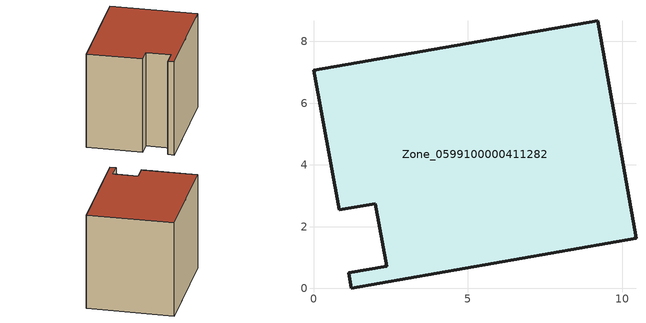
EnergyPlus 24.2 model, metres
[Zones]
Zone_0599100000411282
 floor ground (C_G): 2.37,0.72 2,2.74 0.84,2.54 0,7.06 9.2,8.68 10.45,1.62 1.23,0 1.14,0.51 z0
 wall outside (C_F): 2,2.74 2.37,0.72 1.14,0.51 1.23,0 10.45,1.62 9.2,8.68 0,7.06 0.84,2.54 2,2.74 z0:8.21
 roof outside (C_R): 1.23,0 10.45,1.62 9.2,8.68 0,7.06 0.84,2.54 2,2.74 2.37,0.72 1.14,0.51 z8.21
[BUILDING]
Pand.0599100000411282: North Axis=0; Terrain=City; Loads Convergence Tolerance Value=0.04; Temperature Convergence Tolerance Value=0.4; Solar Distribution=FullExterior; Maximum Number of Warmup Days=25; Minimum Number of Warmup Days=1
[Site:Location]
Rotterdam.The.Hague.AP_ZH_NLD Design_Conditions: Latitude=51.96; Longitude=4.45; Time Zone=1; Elevation=-4.5
[SITE:GROUNDTEMPERATURE:BUILDINGSURFACE]
18, 18, 18, 18, 18, 18, 18, 18, 18, 18, 18, 18
[MATERIAL] Thermal Absorptance=0.9; Solar Absorptance=0.7; Visible Absorptance=0.7
Name | Roughness | Thickness | Conductivity | Density | Specific Heat
G.TI.1992-2005 | MediumSmooth | 0.15 | 0.06 | 540 | 1210
F.TI.1992-2005 | Rough | 0.3 | 0.12 | 1920 | 840
R.TI.1992-2005 | MediumRough | 0.2 | 0.08 | 1500 | 1000
[CONSTRUCTION]
C_G: G.TI.1992-2005
C_F: F.TI.1992-2005
C_R: R.TI.1992-2005
[ZONE]
Zone_0599100000411282: Type=1; Multiplier=1; Ceiling Height=Autocalculate; Volume=Autocalculate; Floor Area=autocalculate; Part of Total Floor Area=Yes
[ZONEINFILTRATION:DESIGNFLOWRATE]
Infil_Zone_0599100000411282: Zone or ZoneList or Space or SpaceList=Zone_0599100000411282; Schedule=AlwaysOn; Design Flow Rate Calculation Method=Flow/Area; Flow Rate per Floor Area=0.0015; Constant Term Coefficient=1; Temperature Term Coefficient=0; Velocity Term Coefficient=0; Velocity Squared Term Coefficient=0
[HVACTEMPLATE:ZONE:IDEALLOADSAIRSYSTEM]
Zone_0599100000411282: Maximum Heating Supply Air Temperature=50; Minimum Cooling Supply Air Temperature=13; Maximum Heating Supply Air Humidity Ratio=0.0156; Minimum Cooling Supply Air Humidity Ratio=0.0077; Heating Limit=NoLimit; Cooling Limit=NoLimit; Dehumidification Control Type=ConstantSensibleHeatRatio; Cooling Sensible Heat Ratio=0.7; Dehumidification Setpoint=60; Humidification Control Type=None; Humidification Setpoint=30; Outdoor Air Method=None; Outdoor Air Flow Rate per Person=0.00944; Outdoor Air Flow Rate per Zone Floor Area=0; Outdoor Air Flow Rate per Zone=0; Demand Controlled Ventilation Type=None; Outdoor Air Economizer Type=NoEconomizer; Heat Recovery Type=None; Sensible Heat Recovery Effectiveness=0.7; Latent Heat Recovery Effectiveness=0.65
[ZONECONTROL:THERMOSTAT]
ThermostatControl_Zone_0599100000411282: Zone or ZoneList=Zone_0599100000411282; Control Type Schedule=DualSetpointControlType; Control 1=Thermostat_Zone_0599100000411282; Temperature Difference Between Cutout And Setpoint=0
[THERMOSTATSETPOINT:DUALSETPOINT]
Thermostat_Zone_0599100000411282: Heating Setpoint Temperature Schedule=HeatingSetpoint_Zone_0599100000411282; Cooling Setpoint Temperature Schedule=CoolingSetpoint_Zone_0599100000411282
[SCHEDULE:COMPACT]
HeatingSetpoint_Zone_0599100000411282: Through: 12/31, For: AllDays, Until: 24:00, 21
CoolingSetpoint_Zone_0599100000411282: Through: 12/31, For: AllDays, Until: 24:00, 24
DualSetpointControlType: Through: 12/31, For: AllDays, Until: 24:00, 4
AlwaysOn: Through: 12/31, For: AllDays, Until: 24:00, 1
